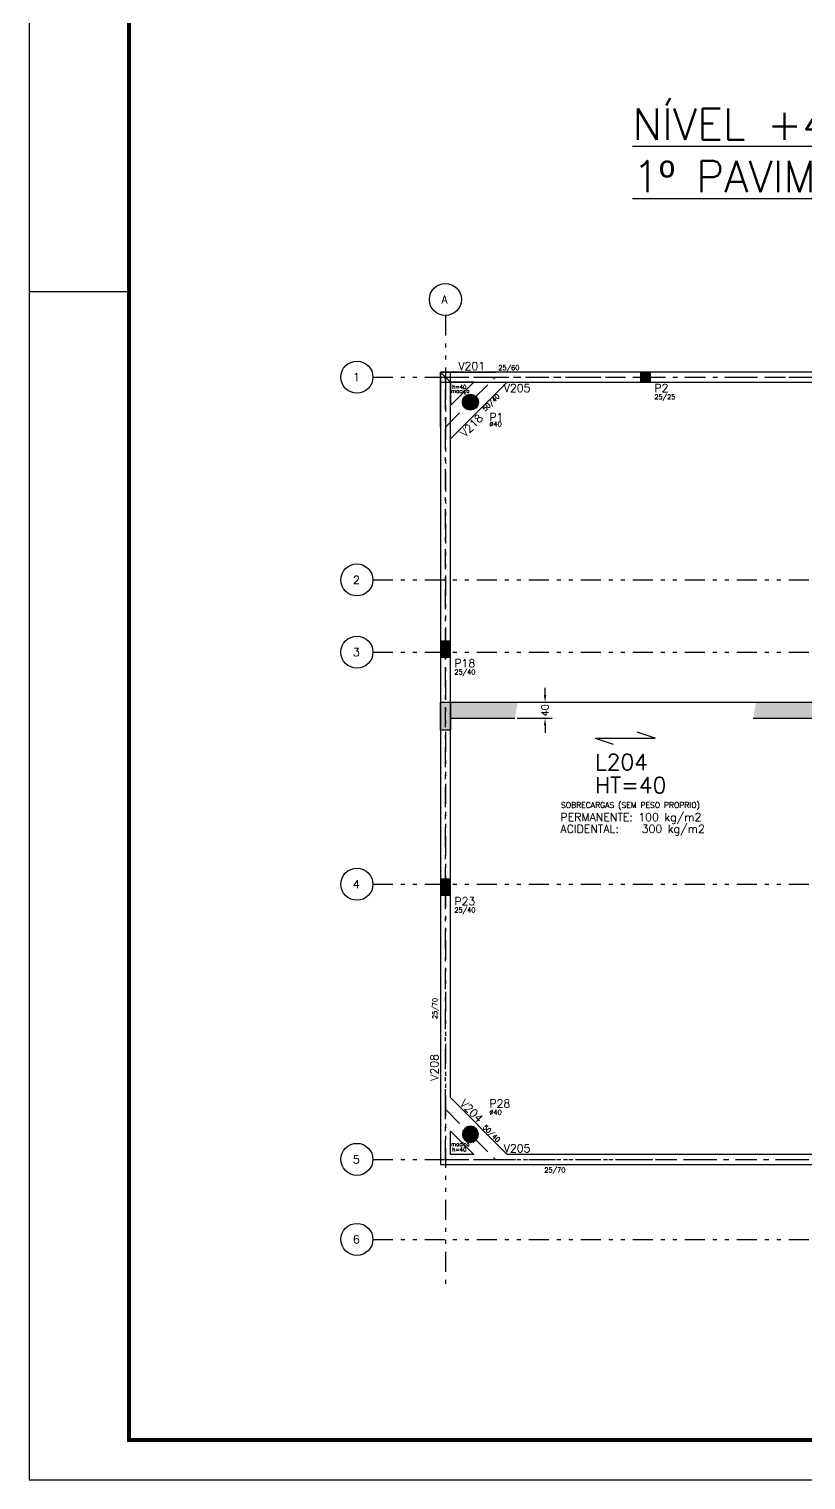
# Model space of a CAD drawing. Extents: x 264 to 383, y 0 to 84.
# Drawn here: x 264.26 to 283.69, y 0.15 to 36.41 of the extents above; entities that cross this region are included whole.
import ezdxf

# ---------------------------------------------------------------- set-up
doc = ezdxf.new("R2010")
doc.units = 0
doc.header["$MEASUREMENT"] = 0
doc.linetypes.add('ESTILO_TQS_0003', pattern=[0.91, 0.5, -0.2, 0.01, -0.2])
doc.linetypes.add('ESTILO_TQS_0004', pattern=[1.12, 0.5, -0.2, 0.01, -0.2, 0.01, -0.2])
doc.layers.get('0').update_dxf_attribs({"linetype": 'CONTINUOUS'})
doc.layers.get('Defpoints').update_dxf_attribs({"linetype": 'CONTINUOUS'})
for name, color, linetype in [('1', 1, 'CONTINUOUS'), ('2', 2, 'CONTINUOUS'), ('3', 3, 'CONTINUOUS'), ('4', 4, 'CONTINUOUS'), ('6', 6, 'CONTINUOUS'), ('7', 7, 'CONTINUOUS'), ('9', 9, 'CONTINUOUS'), ('ARQ-FOLHA', 7, 'CONTINUOUS')]:
    doc.layers.add(name, color=color, linetype=linetype)
doc.styles.get("Standard").update_dxf_attribs({"font": 'ROMANS.SHX'})
doc.dimstyles.get("Standard").update_dxf_attribs({"dimtxt": 0.18, "dimasz": 0.18, "dimexe": 0.18, "dimexo": 0.0625, "dimgap": 0.09, "dimtad": 0, "dimdec": 4, "dimzin": 0, "dimdsep": 46, "dimtxsty": 'Standard', "dimcen": 0.09, "dimadec": 0, "dimazin": 0, "dimtfac": 1, "dimtdec": 4, "dimtofl": 0, "dimtmove": 0, "dimatfit": 3, "dimfxl": 1, "dimtolj": 1, "dimtzin": 0, "dimarcsym": 0})

# ---------------------------------------------------------------- blocks, each defined once
blk = doc.blocks.new('fla0')
at = {"layer": 'ARQ-FOLHA'}
for p, q in [((4982.29, 1431.998), (4982.29, 1347.898)), ((4982.29, 1377.598), (4984.79, 1377.598))]:
    blk.add_line(p, q, dxfattribs=at)
at = {"layer": 'ARQ-FOLHA', "const_width": 0.1}
blk.add_lwpolyline([(5100.19, 1430.998), (4984.79, 1430.998), (4984.79, 1348.898), (5100.19, 1348.898), (5100.19, 1430.998)], dxfattribs=at)
at = {"layer": 'ARQ-FOLHA'}
blk.add_lwpolyline([(4982.29, 1347.898), (5101.19, 1347.898)], dxfattribs=at)
blk = doc.blocks.new('*D1139')
at = {"layer": '1', "color": 0, "linetype": 'Continuous', "lineweight": -2, "transparency": 16777216}
for p, q in [((277.164, 19.766), (277.164, 19.946)), ((276.47, 19.586), (277.344, 19.586)), ((276.47, 19.186), (277.344, 19.186)), ((277.164, 19.006), (277.164, 18.826))]:
    blk.add_line(p, q, dxfattribs=at)
at = {"layer": '1', "color": 0, "linetype": 'Continuous', "transparency": 16777216}
for points in [[(277.134, 19.766), (277.194, 19.766), (277.164, 19.586)], [(277.134, 19.006), (277.194, 19.006), (277.164, 19.186)]]:
    blk.add_solid(points, dxfattribs=at)
at = {"layer": 'Defpoints', "color": 0, "linetype": 'Continuous', "transparency": 16777216}
for p in [(276.408, 19.586), (277.164, 19.586), (276.408, 19.186)]:
    blk.add_point(p, dxfattribs=at)
at = {"layer": '1', "color": 0, "linetype": 'Continuous', "transparency": 16777216, "insert": (277.164, 19.386), "char_height": 0.18, "attachment_point": 5, "rotation": 90}
blk.add_mtext('\\A1;40', dxfattribs=at)

msp = doc.modelspace()

# ---------------------------------------------------------------- hatches: boundary and pattern name
at = {"layer": '9', "linetype": 'Continuous'}
h = msp.add_hatch(color=8, dxfattribs=at)
h.dxf.hatch_style = 1
h.paths.add_polyline_path([(274.67137, 19.58615), (274.54637, 19.58615), (274.54637, 18.88615), (274.67137, 18.88615)])
h.paths.add_polyline_path([(274.79637, 19.58615), (274.67137, 19.58615), (274.67137, 18.88615), (274.79637, 18.88615)])
h.paths.add_polyline_path([(276.47678, 19.58615), (274.79637, 19.58615), (274.79637, 19.18615), (276.40777, 19.18615)])
h.paths.add_polyline_path([(284.54637, 19.58615), (282.43953, 19.58615), (282.37052, 19.18615), (284.54637, 19.18615)])
h.paths.add_polyline_path([(286.65808, 19.58615), (284.79637, 19.58615), (284.79637, 19.18615), (286.58907, 19.18615)])
h.paths.add_polyline_path([(294.54637, 19.58615), (292.88449, 19.58615), (292.81548, 19.18615), (294.54637, 19.18615)])
h.paths.add_polyline_path([(294.67137, 19.58615), (294.54637, 19.58615), (294.54637, 19.18615), (294.67137, 19.18615)])
h.paths.add_polyline_path([(294.79637, 19.58615), (294.67137, 19.58615), (294.67137, 19.18615), (294.79637, 19.18615)])
h.paths.add_polyline_path([(294.67137, 19.18615), (294.54637, 19.18615), (294.54637, 18.78615), (294.67137, 18.78615)])
h.paths.add_polyline_path([(294.79637, 19.18615), (294.67137, 19.18615), (294.67137, 18.78615), (294.79637, 18.78615)])
h.paths.add_polyline_path([(296.59601, 19.58615), (294.79637, 19.58615), (294.79637, 19.18615), (296.52699, 19.18615)])
h.paths.add_polyline_path([(304.54637, 19.58615), (302.94411, 19.58615), (302.8751, 19.18615), (304.54637, 19.18615)])
h.paths.add_polyline_path([(306.59915, 19.58615), (304.79637, 19.58615), (304.79637, 19.18615), (306.53014, 19.18615)])
h.paths.add_polyline_path([(304.67137, 19.58615), (304.54637, 19.58615), (304.54637, 19.18615), (304.54637, 18.78615), (304.67137, 18.78615)])
h.paths.add_polyline_path([(304.79637, 19.58615), (304.67137, 19.58615), (304.67137, 18.78615), (304.79637, 18.78615)])
h.paths.add_polyline_path([(314.54637, 19.58615), (313.00838, 19.58615), (312.93936, 19.18615), (314.54637, 19.18615)])
h.paths.add_polyline_path([(314.67137, 19.58615), (314.54637, 19.58615), (314.54637, 19.18615), (314.67137, 19.18615)])
h.paths.add_polyline_path([(314.79637, 19.58615), (314.67137, 19.58615), (314.67137, 19.18615), (314.79637, 19.18615)])
h.paths.add_polyline_path([(314.67137, 19.18615), (314.54637, 19.18615), (314.54637, 18.88615), (314.67137, 18.88615)])
h.paths.add_polyline_path([(314.79637, 19.18615), (314.67137, 19.18615), (314.67137, 18.88615), (314.79637, 18.88615)])

# ---------------------------------------------------------------- linework, layer by layer
at = {"linetype": 'Continuous'}
msp.add_line((274.79637, 27.58785), (274.54637, 27.83785), dxfattribs=at)
at = {"layer": '1', "linetype": 'Continuous'}
for p, q in [((274.54637, 19.58615), (314.79637, 19.58615)), ((274.79637, 19.18615), (276.40777, 19.18615)), ((282.37052, 19.18615), (286.58907, 19.18615))]:
    msp.add_line(p, q, dxfattribs=at)
msp.add_lwpolyline([(274.54637, 19.58615), (274.79637, 19.58615), (274.79637, 18.88615), (274.54637, 18.88615)], close=True, dxfattribs=at)
for points in [[(274.54637, 27.58785), (274.54637, 27.83785), (274.54637, 27.58785)], [(279.54637, 27.58785), (279.79637, 27.58785), (279.79637, 27.83785)], [(279.54637, 27.58785), (279.79637, 27.83785), (279.54637, 27.83785)], [(279.54637, 27.58785), (279.54637, 27.83785), (279.54637, 27.58785)], [(275.49637, 27.08785), (275.1116, 27.16438), (275.15495, 27.22927)], [(275.49637, 27.08785), (275.15495, 27.22927), (275.21983, 27.27262)], [(275.49637, 27.08785), (275.21983, 27.27262), (275.29637, 27.28785)], [(275.49637, 27.08785), (275.29637, 27.28785), (275.37291, 27.27262)], [(275.49637, 27.08785), (275.37291, 27.27262), (275.43779, 27.22927)], [(275.49637, 27.08785), (275.43779, 27.22927), (275.48115, 27.16438)], [(275.49637, 27.08785), (275.09637, 27.08785), (275.1116, 27.16438)], [(275.49637, 27.08785), (275.1116, 27.01131), (275.09637, 27.08785)], [(275.49637, 27.08785), (275.15495, 26.94643), (275.1116, 27.01131)], [(275.49637, 27.08785), (275.21983, 26.90307), (275.15495, 26.94643)], [(275.49637, 27.08785), (275.29637, 26.88785), (275.21983, 26.90307)], [(275.49637, 27.08785), (275.37291, 26.90307), (275.29637, 26.88785)], [(275.49637, 27.08785), (275.43779, 26.94643), (275.37291, 26.90307)], [(275.49637, 27.08785), (275.48115, 27.01131), (275.43779, 26.94643)], [(275.49637, 27.08785), (275.48115, 27.16438), (275.49637, 27.08785)], [(274.54637, 20.71285), (274.79637, 20.71285), (274.79637, 21.11285)], [(274.54637, 20.71285), (274.79637, 21.11285), (274.54637, 21.11285)], [(274.54637, 20.71285), (274.54637, 21.11285), (274.54637, 20.71285)], [(274.54637, 14.76285), (274.79637, 14.76285), (274.79637, 15.16285)], [(274.54637, 14.76285), (274.79637, 15.16285), (274.54637, 15.16285)], [(274.54637, 14.76285), (274.54637, 15.16285), (274.54637, 14.76285)], [(275.49637, 8.78785), (275.1116, 8.86438), (275.09637, 8.78785)], [(275.49637, 8.78785), (275.09637, 8.78785), (275.1116, 8.71131)], [(275.49637, 8.78785), (275.15495, 8.92927), (275.1116, 8.86438)], [(275.49637, 8.78785), (275.1116, 8.71131), (275.15495, 8.64642)], [(275.49637, 8.78785), (275.21983, 8.97262), (275.15495, 8.92927)], [(275.49637, 8.78785), (275.15495, 8.64642), (275.21983, 8.60307)], [(275.49637, 8.78785), (275.29637, 8.98785), (275.21983, 8.97262)], [(275.49637, 8.78785), (275.21983, 8.60307), (275.29637, 8.58785)], [(275.49637, 8.78785), (275.37291, 8.97262), (275.29637, 8.98785)], [(275.49637, 8.78785), (275.29637, 8.58785), (275.37291, 8.60307)], [(275.49637, 8.78785), (275.43779, 8.92927), (275.37291, 8.97262)], [(275.49637, 8.78785), (275.37291, 8.60307), (275.43779, 8.64642)], [(275.49637, 8.78785), (275.48115, 8.86438), (275.43779, 8.92927)], [(275.49637, 8.78785), (275.43779, 8.64642), (275.48115, 8.71131)], [(275.49637, 8.78785), (275.48115, 8.71131), (275.49637, 8.78785)]]:
    msp.add_solid(points, dxfattribs=at)
at = {"layer": '2', "linetype": 'ESTILO_TQS_0003'}
for p, q in [((274.67137, 27.71285), (279.67137, 27.71285)), ((274.67137, 20.91285), (274.67137, 27.71285)), ((274.67137, 27.71285), (274.67137, 26.46285)), ((274.67137, 27.71285), (275.92137, 27.71285)), ((274.67137, 26.46285), (275.92137, 27.71285)), ((279.67137, 27.71285), (284.67137, 27.71285)), ((274.67137, 14.96285), (274.67137, 20.91285)), ((274.67137, 9.41285), (274.67137, 14.96285)), ((274.67137, 8.16285), (274.67137, 9.41285)), ((274.67137, 9.41285), (275.92137, 8.16285)), ((274.67137, 8.16285), (275.92137, 8.16285)), ((275.92137, 8.16285), (284.67137, 8.16285))]:
    msp.add_line(p, q, dxfattribs=at)
at = {"layer": '2', "linetype": 'Continuous'}
for p, q in [((274.67137, 27.71285), (274.67137, 27.71285)), ((279.67137, 27.71285), (279.67137, 27.71285)), ((275.29637, 27.08785), (275.29637, 27.08785)), ((274.67137, 20.91285), (274.67137, 20.91285)), ((274.67137, 14.96285), (274.67137, 14.96285)), ((275.29637, 8.78785), (275.29637, 8.78785))]:
    msp.add_line(p, q, dxfattribs=at)
at = {"layer": '3', "linetype": 'Continuous'}
for p, q in [((276.21356, 27.58785), (274.79637, 26.17065)), ((274.79637, 9.70504), (274.79637, 14.76285)), ((276.21356, 8.28785), (274.79637, 9.70504)), ((274.79637, 8.28785), (274.79637, 8.87065)), ((274.79637, 8.87065), (275.37918, 8.28785)), ((275.37918, 8.28785), (274.79637, 8.28785)), ((284.29637, 8.28785), (276.21356, 8.28785))]:
    msp.add_line(p, q, dxfattribs=at)
at = {"layer": '3', "color": 6, "linetype": 'Continuous'}
for p, q in [((278.41372, 18.69271), (279.91372, 18.69271)), ((278.41372, 18.69271), (278.86372, 18.54271)), ((279.91372, 18.69271), (279.46372, 18.84271))]:
    msp.add_line(p, q, dxfattribs=at)
at = {"layer": '3', "linetype": 'Continuous'}
for points in [[(274.54637, 26.46285), (274.54637, 27.83785)], [(274.54637, 27.83785), (275.92137, 27.83785)], [(274.54637, 27.58785), (274.54637, 21.11285)], [(279.54637, 27.83785), (274.79637, 27.83785)], [(274.79637, 27.58785), (279.54637, 27.58785)], [(274.79637, 21.11285), (274.79637, 27.58785)], [(274.79637, 27.58785), (274.79637, 27.00504), (275.37918, 27.58785), (274.79637, 27.58785)], [(284.57637, 27.83785), (279.79637, 27.83785)], [(279.79637, 27.58785), (284.54637, 27.58785)], [(274.54637, 20.71285), (274.54637, 15.16285)], [(274.79637, 15.16285), (274.79637, 20.71285)], [(274.54637, 14.76285), (274.54637, 9.41285)], [(274.54637, 9.41285), (274.54637, 8.03785)], [(274.54637, 8.03785), (275.92137, 8.03785)], [(275.92137, 8.03785), (284.29637, 8.03785)]]:
    msp.add_lwpolyline(points, dxfattribs=at)
at = {"layer": '4', "linetype": 'ESTILO_TQS_0004'}
for p, q in [((274.67137, 29.251), (274.67137, 4.90158)), ((272.86066, 27.71285), (317.51216, 27.71285)), ((272.86066, 22.64285), (317.51216, 22.64285)), ((272.86066, 20.83785), (317.51216, 20.83785)), ((272.86066, 15.03785), (317.51216, 15.03785)), ((272.86066, 8.16285), (317.51216, 8.16285)), ((272.86066, 6.16285), (317.51216, 6.16285))]:
    msp.add_line(p, q, dxfattribs=at)
at = {"layer": '4', "linetype": 'Continuous'}
for centre in [(274.67137, 29.651), (272.46066, 27.71285), (272.46066, 22.64285), (272.46066, 20.83785), (272.46066, 15.03785), (272.46066, 8.16285), (272.46066, 6.16285)]:
    msp.add_circle(centre, 0.4, dxfattribs=at)
at = {"layer": '6', "linetype": 'Continuous'}
for points in [[(274.54637, 27.58785), (274.79637, 27.58785), (274.79637, 27.83785), (274.54637, 27.83785), (274.54637, 27.58785)], [(279.54637, 27.58785), (279.79637, 27.58785), (279.79637, 27.83785), (279.54637, 27.83785), (279.54637, 27.58785)], [(275.49637, 27.08785), (275.48115, 27.01131), (275.43779, 26.94643), (275.37291, 26.90307), (275.29637, 26.88785), (275.21983, 26.90307), (275.15495, 26.94643), (275.1116, 27.01131), (275.09637, 27.08785), (275.1116, 27.16438), (275.15495, 27.22927), (275.21983, 27.27262), (275.29637, 27.28785), (275.37291, 27.27262), (275.43779, 27.22927), (275.48115, 27.16438), (275.49637, 27.08785)], [(274.54637, 20.71285), (274.79637, 20.71285), (274.79637, 21.11285), (274.54637, 21.11285), (274.54637, 20.71285)], [(274.54637, 14.76285), (274.79637, 14.76285), (274.79637, 15.16285), (274.54637, 15.16285), (274.54637, 14.76285)], [(275.49637, 8.78785), (275.48115, 8.86438), (275.43779, 8.92927), (275.37291, 8.97262), (275.29637, 8.98785), (275.21983, 8.97262), (275.15495, 8.92927), (275.1116, 8.86438), (275.09637, 8.78785), (275.1116, 8.71131), (275.15495, 8.64642), (275.21983, 8.60307), (275.29637, 8.58785), (275.37291, 8.60307), (275.43779, 8.64642), (275.48115, 8.71131), (275.49637, 8.78785)]]:
    msp.add_lwpolyline(points, dxfattribs=at)

# ---------------------------------------------------------------- block references
msp.add_blockref('fla0', (-4718.02736, -1347.74859))

# ---------------------------------------------------------------- texts
at = {"layer": '3', "color": 6, "linetype": 'Continuous'}
for s, p in [('L204', (278.41372, 17.89271)), ('HT=40', (278.41372, 17.31562))]:
    msp.add_text(s, height=0.4, dxfattribs=at).set_placement(p)
at = {"layer": '3', "linetype": 'Continuous'}
for s, height, p in [('SOBRECARGAS (SEM PESO PROPRIO)', 0.14, (277.5621, 16.9462)), ('PERMANENTE: 100 kg/m2', 0.2, (277.54971, 16.61473)), ('ACIDENTAL:   300 kg/m2', 0.2, (277.54971, 16.32329))]:
    msp.add_text(s, height=height, dxfattribs=at).set_placement(p)
at = {"layer": '4', "linetype": 'Continuous'}
for s, p in [('A', (274.57137, 29.551)), ('1', (272.36066, 27.61285)), ('2', (272.36066, 22.54285)), ('3', (272.36066, 20.73785)), ('4', (272.36066, 14.93785)), ('5', (272.36066, 8.06285)), ('6', (272.36066, 6.06285))]:
    msp.add_text(s, height=0.2, dxfattribs=at).set_placement(p)
at = {"layer": '4', "linetype": 'Continuous', "insert": (279.35319, 34.42577), "char_height": 0.7845143, "attachment_point": 1}
msp.add_mtext_dynamic_manual_height_columns('{\\LNÍVEL +457.7\\P1º PAVIMENTO}', width=29.275656, gutter_width=3.92257, heights=[0], dxfattribs=at)
at = {"layer": '6', "linetype": 'Continuous'}
for s, p in [('V201', (274.99637, 27.88785)), ('V205', (276.13072, 27.33785)), ('P2', (279.89637, 27.33785)), ('P1', (275.77156, 26.61141)), ('P18', (274.89637, 20.46285)), ('P23', (274.89637, 14.51285)), ('P28', (275.77138, 9.45849)), ('V205', (276.13072, 8.33785))]:
    msp.add_text(s, height=0.2, dxfattribs=at).set_placement(p)
for s, rotation, p in [('V218', 45, (275.16002, 26.19516)), ('V208', 90, (274.49637, 10.12651)), ('V204', 315, (275.0186, 9.53911))]:
    msp.add_text(s, height=0.2, rotation=rotation, dxfattribs=at).set_placement(p)
at = {"layer": '7', "linetype": 'Continuous'}
for s, height, p in [('25/60', 0.12, (275.99637, 27.88785)), ('maciça', 0.096, (274.81647, 27.31648)), ('h=40', 0.096, (274.84599, 27.42095)), ('25/25', 0.12, (279.89637, 27.15785)), ('%%c40', 0.12, (275.77138, 26.47721)), ('25/40', 0.12, (274.89637, 20.28285)), ('25/40', 0.12, (274.89637, 14.33285)), ('%%c40', 0.12, (275.77138, 9.27849)), ('maciça', 0.096, (274.81647, 8.49521)), ('h=40', 0.096, (274.84599, 8.35874)), ('25/70', 0.12, (277.14632, 7.83772))]:
    msp.add_text(s, height=height, dxfattribs=at).set_placement(p)
for s, rotation, p in [('50/40', 45, (275.67215, 26.85075)), ('25/70', 90, (274.46998, 11.67036)), ('50/40', 315, (275.59942, 8.95221))]:
    msp.add_text(s, height=0.12, rotation=rotation, dxfattribs=at).set_placement(p)

# ---------------------------------------------------------------- dimensions: what is measured, and where the dimension line sits
at = {"layer": '1', "linetype": 'Continuous'}
dim = msp.add_linear_dim(base=(277.1638, 19.58615), p1=(276.40777, 19.18615), p2=(276.40777, 19.58615), angle=90, text='40', dimstyle='Standard', dxfattribs=at)
dim.commit()
dim.dimension.update_dxf_attribs({"geometry": '*D1139', "text_midpoint": (277.1638, 19.38615), "dimtype": 160})

doc.saveas('drawing.dxf')
